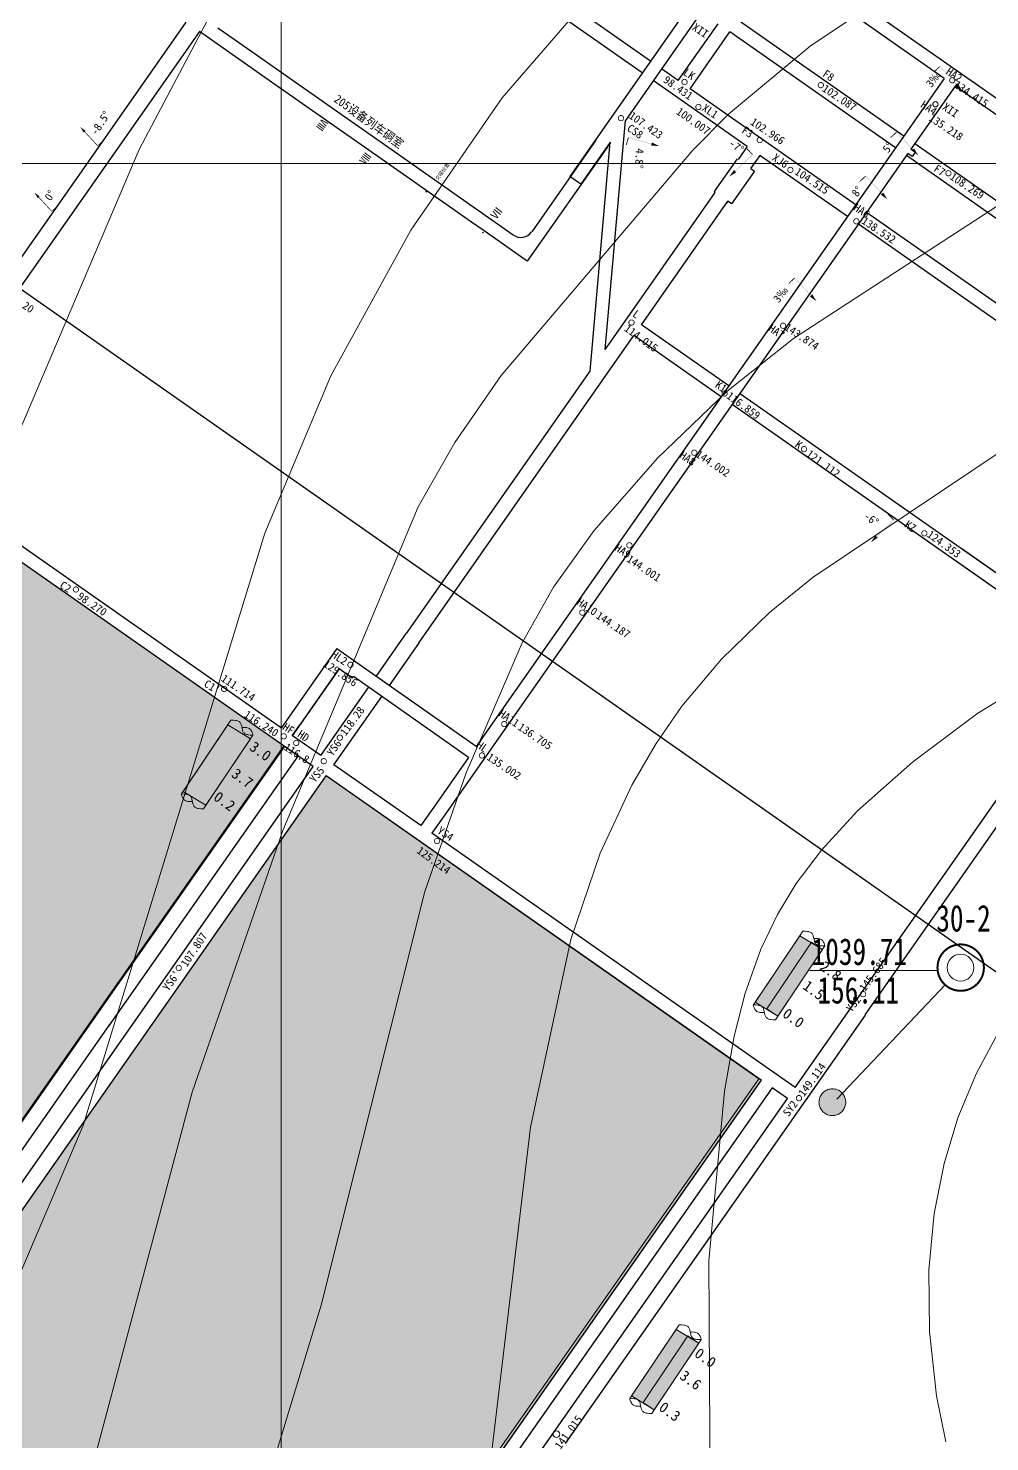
# Model space of a CAD drawing. Header units: inches. Extents: x 36473197 to 36486087, y 3899343 to 3911260.
# Drawn here: x 36481905 to 36482266, y 3904521 to 3905051 of the extents above; entities that cross this region are included whole.
import ezdxf

# ---------------------------------------------------------------- set-up
doc = ezdxf.new("R2010")
doc.units = ezdxf.units.IN
doc.header["$MEASUREMENT"] = 0
doc.layers.get('0').update_dxf_attribs({"lineweight": 0})
doc.layers.get('Defpoints').update_dxf_attribs({"lineweight": 0})
for name, color, linetype, lineweight in [('4煤底板等值线', 7, 'Continuous', 0), ('四盘区辅运巷', 7, 'Continuous', 0), ('导线点', 7, 'Continuous', 0), ('小柱状', 7, 'Continuous', 0), ('巷道掘进尺', 7, 'Continuous', 0), ('经纬网', 7, 'Continuous', 0), ('西区开拓设计', 7, 'Continuous', 0), ('采掘图', 7, 'Continuous', 0), ('采空区', 7, 'Continuous', 0), ('钻孔', 7, 'Continuous', 0), ('钻孔变量', 7, 'Continuous', 0)]:
    doc.layers.add(name, color=color, linetype=linetype, lineweight=lineweight)
for name, color, linetype, lineweight, true_color in [('保护煤柱', 7, 'Continuous', 0, 0xff0042), ('变坡点', 1, 'Continuous', 0, 0xff0000), ('巷道1', 7, 'Continuous', 0, 0x2d2d2d)]:
    doc.layers.add(name, color=color, linetype=linetype, lineweight=lineweight, true_color=true_color)
doc.styles.add('仿宋', font='simfang.ttf')
doc.styles.add('宋体', font='SIMSUN.TTC')
doc.styles.add('新宋体', font='SIMSUN.TTC')
doc.styles.add('黑体', font='simhei.ttf')
doc.linetypes.add('保护煤柱', pattern='A,0.0195,-0.001,[6,西北矿业高家堡煤矿2022年采掘接续图(2022.8.14).shx,S=1.01575e-06,R=0,X=0,Y=0],0.0195', length=0.04)
doc.dimstyles.get("Standard").update_dxf_attribs({"dimtxt": 30, "dimasz": 20, "dimexe": 0.18, "dimexo": 0.0625, "dimgap": 0.09, "dimtad": 1, "dimdec": 0, "dimzin": 0, "dimdsep": 46, "dimtxsty": '仿宋', "dimcen": 0.09, "dimclrd": 150, "dimclre": 150, "dimadec": 0, "dimazin": 0, "dimtfac": 1, "dimtdec": 0, "dimtofl": 0, "dimtmove": 0, "dimatfit": 3, "dimfxl": 1, "dimtolj": 1, "dimtzin": 0, "dimlwd": 0, "dimarcsym": 0})

# ---------------------------------------------------------------- blocks, each defined once
blk = doc.blocks.new('变坡点1')
at = {"true_color": 0xff0000}
for points in [[(-4.61, 8.53), (-7.29, 9.99), (-5.37, 7.61)], [(-5.37, 7.61), (-4.61, 8.53)], [(-5.09, 7.95), (1.83, 2.19), (2.02, 2.42), (-4.89, 8.18)], [(1.81, 2.4), (-0.12, 0.1), (0.12, -0.1), (2.04, 2.21)]]:
    blk.add_hatch(color=1, dxfattribs=at).paths.add_polyline_path(points, flags=17)
blk = doc.blocks.new('临时经纬仪导线点_1')
at = {"color": 7, "const_width": 0.3}
blk.add_lwpolyline([(1, 0), (0.97, 0.26), (0.87, 0.5), (0.71, 0.71), (0.5, 0.87), (0.26, 0.97), (0, 1), (-0.26, 0.97), (-0.5, 0.87), (-0.71, 0.71), (-0.87, 0.5), (-0.97, 0.26), (-1, 0), (-0.97, -0.26), (-0.87, -0.5), (-0.71, -0.71), (-0.5, -0.87), (-0.26, -0.97), (0, -1), (0.26, -0.97), (0.5, -0.87), (0.71, -0.71), (0.87, -0.5), (0.97, -0.26), (1, 0)], dxfattribs=at)
blk = doc.blocks.new('临时经纬仪导线点')
at = {"color": 0, "const_width": 0.3}
blk.add_lwpolyline([(1, 0), (0.97, 0.26), (0.87, 0.5), (0.71, 0.71), (0.5, 0.87), (0.26, 0.97), (0, 1), (-0.26, 0.97), (-0.5, 0.87), (-0.71, 0.71), (-0.87, 0.5), (-0.97, 0.26), (-1, 0), (-0.97, -0.26), (-0.87, -0.5), (-0.71, -0.71), (-0.5, -0.87), (-0.26, -0.97), (0, -1), (0.26, -0.97), (0.5, -0.87), (0.71, -0.71), (0.87, -0.5), (0.97, -0.26), (1, 0)], dxfattribs=at)
blk = doc.blocks.new('临时经纬仪导线点_1_1_1_1_1_1')
blk.add_hatch(color=7).paths.add_polyline_path([(0.85, -0.02), (0.82, 0.24), (0.83, 0.2), (0.73, 0.44), (0.75, 0.41), (0.59, 0.62), (0.62, 0.59), (0.41, 0.75), (0.44, 0.73), (0.2, 0.83), (0.24, 0.82), (-0.02, 0.85), (0.02, 0.85), (-0.24, 0.82), (-0.2, 0.83), (-0.44, 0.73), (-0.41, 0.75), (-0.62, 0.59), (-0.59, 0.62), (-0.75, 0.41), (-0.73, 0.44), (-0.83, 0.2), (-0.82, 0.24), (-0.85, -0.02), (-0.85, 0.02), (-0.82, -0.24), (-0.83, -0.2), (-0.73, -0.44), (-0.75, -0.41), (-0.59, -0.62), (-0.62, -0.59), (-0.41, -0.75), (-0.44, -0.73), (-0.2, -0.83), (-0.24, -0.82), (0.02, -0.85), (-0.02, -0.85), (0.24, -0.82), (0.2, -0.83), (0.44, -0.73), (0.41, -0.75), (0.62, -0.59), (0.59, -0.62), (0.75, -0.41), (0.73, -0.44), (0.83, -0.2), (0.82, -0.24), (0.85, 0.02), (1.15, -0.02), (1.11, -0.28), (1.1, -0.32), (1, -0.56), (0.99, -0.59), (0.83, -0.8), (0.8, -0.83), (0.59, -0.99), (0.56, -1), (0.32, -1.1), (0.28, -1.11), (0.02, -1.15), (-0.02, -1.15), (-0.28, -1.11), (-0.32, -1.1), (-0.56, -1), (-0.59, -0.99), (-0.8, -0.83), (-0.83, -0.8), (-0.99, -0.59), (-1, -0.56), (-1.1, -0.32), (-1.11, -0.28), (-1.15, -0.02), (-1.15, 0.02), (-1.11, 0.28), (-1.1, 0.32), (-1, 0.56), (-0.99, 0.59), (-0.83, 0.8), (-0.8, 0.83), (-0.59, 0.99), (-0.56, 1), (-0.32, 1.1), (-0.28, 1.11), (-0.02, 1.15), (0.02, 1.15), (0.28, 1.11), (0.32, 1.1), (0.56, 1), (0.59, 0.99), (0.8, 0.83), (0.83, 0.8), (0.99, 0.59), (1, 0.56), (1.1, 0.32), (1.11, 0.28), (1.15, 0.02)], flags=17)
blk = doc.blocks.new('*D204')
at = {"layer": 'Defpoints', "color": 0, "transparency": 16777216}
for p in [(36476925.52, 3911082.36), (36486060.15, 3904950.04), (36485936.09, 3904772.87)]:
    blk.add_point(p, dxfattribs=at)
at = {"layer": '四盘区辅运巷', "color": 150, "lineweight": -2, "transparency": 16777216}
for p, q in [((36476925.55, 3911082.41), (36477049.68, 3911259.68)), ((36485936.12, 3904772.92), (36486060.25, 3904950.19))]:
    blk.add_line(p, q, dxfattribs=at)
at = {"layer": '四盘区辅运巷', "color": 150, "lineweight": 0, "transparency": 16777216}
blk.add_line((36477065.96, 3911248.06), (36486043.76, 3904961.51), dxfattribs=at)
at = {"layer": '四盘区辅运巷', "color": 150, "transparency": 16777216}
for points in [[(36477067.87, 3911250.79), (36477064.05, 3911245.33), (36477049.58, 3911259.53)], [(36486045.68, 3904964.24), (36486041.85, 3904958.78), (36486060.15, 3904950.04)]]:
    blk.add_solid(points, dxfattribs=at)
at = {"layer": '四盘区辅运巷', "color": 0, "transparency": 16777216, "insert": (36481563.62, 3908117.29), "char_height": 30, "attachment_point": 5, "rotation": 324.9991, "style": '仿宋'}
blk.add_mtext('\\A1;1100', dxfattribs=at)
blk = doc.blocks.new('*D205')
at = {"layer": 'Defpoints', "color": 0, "transparency": 16777216}
for p in [(36485936.09, 3904772.87), (36482207.75, 3899448.44), (36482358.83, 3899342.66)]:
    blk.add_point(p, dxfattribs=at)
at = {"layer": '四盘区辅运巷', "color": 150, "lineweight": -2, "transparency": 16777216}
for p, q in [((36485936.14, 3904772.84), (36486087.31, 3904666.98)), ((36482207.81, 3899448.41), (36482358.98, 3899342.55))]:
    blk.add_line(p, q, dxfattribs=at)
at = {"layer": '四盘区辅运巷', "color": 150, "lineweight": 0, "transparency": 16777216}
blk.add_line((36486075.69, 3904650.7), (36482370.3, 3899359.04), dxfattribs=at)
at = {"layer": '四盘区辅运巷', "color": 150, "transparency": 16777216}
for points in [[(36486072.96, 3904652.61), (36486078.42, 3904648.79), (36486087.16, 3904667.08)], [(36482367.57, 3899360.95), (36482373.03, 3899357.13), (36482358.83, 3899342.66)]]:
    blk.add_solid(points, dxfattribs=at)
at = {"layer": '四盘区辅运巷', "color": 0, "transparency": 16777216, "insert": (36484210.49, 3902013.62), "char_height": 30, "attachment_point": 5, "rotation": 54.9991, "style": '仿宋'}
blk.add_mtext('\\A1;650', dxfattribs=at)

msp = doc.modelspace()

# ---------------------------------------------------------------- hatches: boundary and pattern name
at = {"layer": '小柱状'}
for points in [[(36481963.27, 3904764.63), (36481971.81, 3904759.45), (36481988.5, 3904784.37), (36481979.97, 3904789.55)], [(36482177.64, 3904685.54), (36482186.17, 3904680.36), (36482202.87, 3904705.29), (36482194.33, 3904710.47)], [(36482131.31, 3904537.98), (36482139.84, 3904532.8), (36482156.54, 3904557.72), (36482148, 3904562.9)]]:
    msp.add_hatch(color=256, dxfattribs=at).paths.add_polyline_path(points, flags=17)
at = {"layer": '采空区'}
h = msp.add_hatch(dxfattribs=at)
h.set_pattern_fill('GRAVEL', color=160, scale=105.790118, angle=-45, style=0)
h.set_pattern_definition([(148.011827392, (68595548.02, -13821831.6654), (-1084.5972532358, 668.1492536708), [14.23257937, -1409.02790148]), (104.968780616, (68595535.9485, -13821824.126), (324.60542222537, -1231.83032385526), [24.42355305, -2417.93098663]), (52.509486966, (68595529.64, -13821800.531), (-962.3304480337, -1243.8860362498), [17.2213618, -1704.91699648]), (187.272728894, (68595496.4305, -13821764.4917), (2102.03324767324, 263.1870727482), [22.2411029, -2201.86876955]), (212.832694066, (68595474.3684, -13821767.307), (1158.3562619836, 741.3383686664), [21.80916186, -2159.1099997]), (277.272728894, (68595456.043, -13821779.132), (-263.1870727482, 2102.03324767324), [22.2411029, -2201.86876955]), (317.693280355, (68595458.8586, -13821801.194), (-1280.6230671857, 1170.6969212542), [29.41272083, -2911.85698693]), (352.254368263, (68595480.611, -13821820.9917), (2420.61081370132, -325.1753159775), [27.7686366, -2749.09602793]), (41.428605503, (68595508.126, -13821824.7343), (1207.43395219005, 1072.25659396515), [22.31642548, -2209.32856695]), (95.235398197, (68595524.859, -13821809.968), (97.870433537, -1164.3841181808), [25.4776458, -1248.40407042]), (142.396477686, (68595522.5338, -13821784.5964), (-1366.43778832802, 1048.145169176), [32.9481208, -3261.86639243]), (58.813114722, (68595513.574, -13821867.817), (496.519811386, 839.4937490794), [11.24559538, -1113.31878876]), (91.468274278, (68595519.397, -13821858.1963), (30.4242278625, -1391.1191068693), [21.39467617, -2118.07806326]), (144.99903989, (68595518.85, -13821836.81), (-104.18323661, -18.36851547), [14.96094433, -134.64887587]), (123.197630402, (68595530.065, -13821827.312), (300.20905056, -484.1791521155), [8.05676384, -797.61677474]), (211.800449374, (68595525.654, -13821820.57), (294.181194363, 159.288783014), [11.39391312, -558.30330943]), (310.96279642, (68595515.97, -13821826.574), (263.472019624, -275.812678895), [18.50575962, -598.35133172]), (81.56409107, (68595528.102, -13821840.548), (-67.446205674, -226.734988688), [13.38149787, -321.15623022]), (296.388580222, (68595515, -13821760.1435), (496.2348645101, -986.7268196989), [18.74600898, -1855.85966514]), (350.34521583, (68595523.332, -13821776.936), (-1219.489664585, 214.679276294), [15.7268648, -1556.95630813]), (213.197630402, (68595548.938, -13821836.875), (484.1791521155, 300.20905056), [16.11342188, -789.5601167]), (263.609499554, (68595535.455, -13821845.697), (128.86455515155, 1096.9379125064), [18.74600898, -1855.85966514]), (259.44299467, (68595450.406, -13821771.532), (116.523895881, 557.653213987), [18.07741543, -885.7937524]), (214.774180457, (68595447.094, -13821789.3034), (1054.1730253733, 722.9698531985), [15.14681757, -1499.53716794]), (346.800449375, (68595444.939, -13821856.285), (557.653213987, -116.523895881), [16.11342188, -789.5601167]), (297.353064525, (68595460.6266, -13821859.9643), (-655.5236475241, 1280.9080140618), [17.73370334, -1755.63182905]), (349.44299467, (68595435.938, -13821805.235), (-557.653213987, 116.523895881), [9.03870772, -894.8324601]), (21.30897236, (68595443.837, -13821850.034), (398.364430973, 177.657298482), [5.39423814, -534.03163993]), (85.96279642, (68595448.862, -13821848.074), (-49.077690206, -330.918225299), [21.80916186, -414.37467045]), (106.008045845, (68595450.3977, -13821826.3186), (287.8683912895, -1023.4638506347), [20.21120212, -2000.90617204]), (223.68910741, (68595506.594, -13821828.227), (189.997957753, 140.920267546), [15.25726246, -366.17443387]), (273.156266475, (68595495.561, -13821838.766), (103.8982897342, -1807.85205331037), [26.63731707, -2637.08980142]), (340.94443579, (68595497.028, -13821865.363), (-802.7567181436, 288.1533381656), [10.89172743, -1078.2842042]), (9.9990399, (68595507.32, -13821868.92), (85.81472114, 122.55175208), [6.3474071, -99.4427113]), (40.255477052, (68595453.156, -13821823.684), (-655.8085944002, -545.3125547165), [14.6967864, -1454.9865081]), (328.011827393, (68595464.372, -13821814.187), (1084.5972532358, -668.1492536708), [28.46515874, -1394.7953221]), (279.9990399, (68595488.51, -13821829.27), (122.55175208, -85.81472114), [27.50543078, -78.28468762]), (245.303886357, (68595493.291, -13821856.354), (-545.5975015926, -1170.4119743781), [16.72689878, -1655.96174163]), (174.053643987, (68595486.302, -13821871.551), (-435.101461909, 30.7091747386), [15.40325282, -754.76043433]), (127.645015252, (68595470.982, -13821869.955), (-1390.83415999324, 1795.7963409158), [25.07913442, -2482.83845253]), (95.425118628, (68595455.6643, -13821850.097), (-134.60746447276, 1372.75059140138), [26.5320559, -2626.6706156])])
h.paths.add_polyline_path([(36481854.06, 3904884.5), (36481025.54, 3903701.28), (36481172.41, 3903598.44), (36482000.94, 3904781.65)], flags=17)
h = msp.add_hatch(dxfattribs=at)
h.set_pattern_fill('GRAVEL', color=160, scale=105.790118, angle=-45, style=0)
h.set_pattern_definition([(148.011827392, (68595599.91, -13822031.208), (-1084.5972532358, 668.1492536708), [14.23257937, -1409.02790148]), (104.968780616, (68595587.8385, -13822023.6686), (324.60542222537, -1231.83032385526), [24.42355305, -2417.93098663]), (52.509486966, (68595581.53, -13822000.074), (-962.3304480337, -1243.8860362498), [17.2213618, -1704.91699648]), (187.272728894, (68595548.3206, -13821964.0344), (2102.03324767324, 263.1870727482), [22.2411029, -2201.86876955]), (212.832694066, (68595526.2584, -13821966.85), (1158.3562619836, 741.3383686664), [21.80916186, -2159.1099997]), (277.272728894, (68595507.933, -13821978.6747), (-263.1870727482, 2102.03324767324), [22.2411029, -2201.86876955]), (317.693280355, (68595510.7486, -13822000.737), (-1280.6230671857, 1170.6969212542), [29.41272083, -2911.85698693]), (352.254368263, (68595532.501, -13822020.5345), (2420.61081370132, -325.1753159775), [27.7686366, -2749.09602793]), (41.428605503, (68595560.016, -13822024.277), (1207.43395219005, 1072.25659396515), [22.31642548, -2209.32856695]), (95.235398197, (68595576.749, -13822009.5106), (97.870433537, -1164.3841181808), [25.4776458, -1248.40407042]), (142.396477686, (68595574.4238, -13821984.1392), (-1366.43778832802, 1048.145169176), [32.9481208, -3261.86639243]), (58.813114722, (68595565.464, -13822067.36), (496.519811386, 839.4937490794), [11.24559538, -1113.31878876]), (91.468274278, (68595571.287, -13822057.739), (30.4242278625, -1391.1191068693), [21.39467617, -2118.07806326]), (144.99903989, (68595570.74, -13822036.35), (-104.18323661, -18.36851547), [14.96094433, -134.64887587]), (123.197630402, (68595581.955, -13822026.854), (300.20905056, -484.1791521155), [8.05676384, -797.61677474]), (211.800449374, (68595577.544, -13822020.113), (294.181194363, 159.288783014), [11.39391312, -558.30330943]), (310.96279642, (68595567.86, -13822026.117), (263.472019624, -275.812678895), [18.50575962, -598.35133172]), (81.56409107, (68595579.992, -13822040.09), (-67.446205674, -226.734988688), [13.38149787, -321.15623022]), (296.388580222, (68595566.89, -13821959.686), (496.2348645101, -986.7268196989), [18.74600898, -1855.85966514]), (350.34521583, (68595575.222, -13821976.479), (-1219.489664585, 214.679276294), [15.7268648, -1556.95630813]), (213.197630402, (68595600.828, -13822036.417), (484.1791521155, 300.20905056), [16.11342188, -789.5601167]), (263.609499554, (68595587.345, -13822045.24), (128.86455515155, 1096.9379125064), [18.74600898, -1855.85966514]), (259.44299467, (68595502.296, -13821971.075), (116.523895881, 557.653213987), [18.07741543, -885.7937524]), (214.774180457, (68595498.984, -13821988.846), (1054.1730253733, 722.9698531985), [15.14681757, -1499.53716794]), (346.800449375, (68595496.829, -13822055.828), (557.653213987, -116.523895881), [16.11342188, -789.5601167]), (297.353064525, (68595512.5166, -13822059.507), (-655.5236475241, 1280.9080140618), [17.73370334, -1755.63182905]), (349.44299467, (68595487.828, -13822004.778), (-557.653213987, 116.523895881), [9.03870772, -894.8324601]), (21.30897236, (68595495.727, -13822049.577), (398.364430973, 177.657298482), [5.39423814, -534.03163993]), (85.96279642, (68595500.752, -13822047.616), (-49.077690206, -330.918225299), [21.80916186, -414.37467045]), (106.008045845, (68595502.2877, -13822025.8614), (287.8683912895, -1023.4638506347), [20.21120212, -2000.90617204]), (223.68910741, (68595558.484, -13822027.77), (189.997957753, 140.920267546), [15.25726246, -366.17443387]), (273.156266475, (68595547.451, -13822038.3088), (103.8982897342, -1807.85205331037), [26.63731707, -2637.08980142]), (340.94443579, (68595548.918, -13822064.906), (-802.7567181436, 288.1533381656), [10.89172743, -1078.2842042]), (9.9990399, (68595559.21, -13822068.46), (85.81472114, 122.55175208), [6.3474071, -99.4427113]), (40.255477052, (68595505.046, -13822023.227), (-655.8085944002, -545.3125547165), [14.6967864, -1454.9865081]), (328.011827393, (68595516.262, -13822013.73), (1084.5972532358, -668.1492536708), [28.46515874, -1394.7953221]), (279.9990399, (68595540.4, -13822028.81), (122.55175208, -85.81472114), [27.50543078, -78.28468762]), (245.303886357, (68595545.181, -13822055.8965), (-545.5975015926, -1170.4119743781), [16.72689878, -1655.96174163]), (174.053643987, (68595538.192, -13822071.094), (-435.101461909, 30.7091747386), [15.40325282, -754.76043433]), (127.645015252, (68595522.872, -13822069.498), (-1390.83415999324, 1795.7963409158), [25.07913442, -2482.83845253]), (95.425118628, (68595507.5543, -13822049.64), (-134.60746447276, 1372.75059140138), [26.5320559, -2626.6706156])])
h.paths.add_polyline_path([(36481182.5, 3903578.88), (36481345.49, 3903464.75), (36482179.89, 3904656.35), (36482016.9, 3904770.48)], flags=17)
at = {"layer": '钻孔变量'}
msp.add_hatch(color=7, dxfattribs=at).paths.add_polyline_path([(36482201.56, 3904648.1), (36482201.58, 3904647.66), (36482201.64, 3904647.23), (36482201.73, 3904646.8), (36482201.87, 3904646.38), (36482202.03, 3904645.98), (36482202.24, 3904645.59), (36482202.47, 3904645.22), (36482202.74, 3904644.87), (36482203.03, 3904644.55), (36482203.36, 3904644.26), (36482203.7, 3904643.99), (36482204.07, 3904643.75), (36482204.46, 3904643.55), (36482204.87, 3904643.38), (36482205.28, 3904643.25), (36482205.71, 3904643.16), (36482206.14, 3904643.1), (36482206.58, 3904643.08), (36482207.02, 3904643.1), (36482207.45, 3904643.16), (36482207.88, 3904643.25), (36482208.3, 3904643.38), (36482208.7, 3904643.55), (36482209.09, 3904643.75), (36482209.46, 3904643.99), (36482209.81, 3904644.26), (36482210.13, 3904644.55), (36482210.43, 3904644.87), (36482210.69, 3904645.22), (36482210.93, 3904645.59), (36482211.13, 3904645.98), (36482211.3, 3904646.38), (36482211.43, 3904646.8), (36482211.52, 3904647.23), (36482211.58, 3904647.66), (36482211.6, 3904648.1), (36482211.58, 3904648.54), (36482211.52, 3904648.97), (36482211.43, 3904649.4), (36482211.3, 3904649.82), (36482211.13, 3904650.22), (36482210.93, 3904650.61), (36482210.69, 3904650.98), (36482210.43, 3904651.32), (36482210.13, 3904651.65), (36482209.81, 3904651.94), (36482209.46, 3904652.21), (36482209.09, 3904652.44), (36482208.7, 3904652.65), (36482208.3, 3904652.81), (36482207.88, 3904652.95), (36482207.45, 3904653.04), (36482207.02, 3904653.1), (36482206.58, 3904653.12), (36482206.14, 3904653.1), (36482205.71, 3904653.04), (36482205.28, 3904652.95), (36482204.87, 3904652.81), (36482204.46, 3904652.65), (36482204.07, 3904652.44), (36482203.7, 3904652.21), (36482203.36, 3904651.94), (36482203.03, 3904651.65), (36482202.74, 3904651.32), (36482202.47, 3904650.98), (36482202.24, 3904650.61), (36482202.03, 3904650.22), (36482201.87, 3904649.82), (36482201.73, 3904649.4), (36482201.64, 3904648.97), (36482201.58, 3904648.54)], flags=17)

# ---------------------------------------------------------------- linework, layer by layer
at = {"layer": '4煤底板等值线', "color": 7, "linetype": 'Continuous', "lineweight": 0, "flags": 128}
for points in [[(36482006.59, 3904031.81), (36481926.42, 3904084.31), (36481847.95, 3904149.02), (36481795.51, 3904199.75), (36481761.34, 3904238.41), (36481745.44, 3904260.35), (36481734.91, 3904278.4), (36481727.27, 3904295.12), (36481721.5, 3904312.14), (36481717.1, 3904331.26), (36481714.39, 3904352.83), (36481713.86, 3904375.1), (36481715.71, 3904398.73), (36481720.61, 3904425.39), (36481729.83, 3904456.66), (36481741.36, 3904485.62), (36481812.86, 3904628.02), (36481851.38, 3904724.15), (36481899.44, 3904893.95), (36481946.77, 3905005.28), (36482001.46, 3905108.94), (36482163.56, 3905338.58)], [(36482306.49, 3905248.26), (36482127.26, 3905076.1), (36482082.8, 3905024.63), (36482048.59, 3904975.04), (36482018.65, 3904920.44), (36481993.84, 3904861.43), (36481925.8, 3904639.35), (36481870.31, 3904509.46)], [(36481906.57, 3904426.13), (36481966.61, 3904651.88), (36482000.67, 3904749.99), (36482051.28, 3904871.24), (36482065.05, 3904895.41), (36482082.46, 3904920.57), (36482154.3, 3905005.05), (36482167.65, 3905018.46), (36482198.23, 3905043.92), (36482407.93, 3905184.16)], [(36482493.14, 3905130.31), (36482192.02, 3904934.38), (36482166.99, 3904914.54), (36482141.03, 3904889.49), (36482117.22, 3904862.29), (36482102.01, 3904841.18), (36482090.3, 3904820.32), (36482069.29, 3904771.62), (36482053.89, 3904727.1), (36482014.98, 3904571.97), (36481995.75, 3904508.82)], [(36482584.29, 3905072.71), (36482306.56, 3904916.82), (36482199.34, 3904844.88), (36482182.97, 3904831.67), (36482165.02, 3904814.17), (36482150.2, 3904796.51), (36482140.49, 3904782.52), (36482131.4, 3904766.94), (36482119.59, 3904741.43), (36482108.6, 3904709.11), (36482093.42, 3904638.78), (36482077.94, 3904509.09)], [(36482671.7, 3905017.47), (36482387.98, 3904871.06), (36482261.14, 3904793.89), (36482236.56, 3904775.57), (36482216.01, 3904757.29), (36482202.47, 3904742.58), (36482193.03, 3904730.03), (36482185.98, 3904718.45), (36482179.75, 3904705.41), (36482173.88, 3904689), (36482169.74, 3904672.81), (36482166.12, 3904652.19), (36482160.3, 3904588.63), (36482160.74, 3904501.81)], [(36482753.57, 3904965.73), (36482486.93, 3904838.97), (36482368.7, 3904772.83), (36482343.56, 3904755.42), (36482317.99, 3904734.15), (36482297.98, 3904713.96), (36482281.93, 3904694.28), (36482269.6, 3904675.77), (36482260.59, 3904658.93), (36482253.66, 3904642.3), (36482248.43, 3904625.07), (36482244.75, 3904606.37), (36482242.79, 3904585.32), (36482242.98, 3904562.1), (36482245.62, 3904538.03), (36482249.11, 3904520.76)]]:
    msp.add_lwpolyline(points, dxfattribs=at)
at = {"layer": '保护煤柱', "color": 1, "linetype": '保护煤柱', "lineweight": 30, "ltscale": 3750, "true_color": 0xff0000, "flags": 128}
msp.add_lwpolyline([(36482519.48, 3904520.82), (36480126.41, 3906196.46)], dxfattribs=at)
at = {"layer": '导线点', "color": 7}
for centre, radius in [((36482245.22, 3905022.2), 0.983), ((36482103.14, 3904523.64), 1.25)]:
    msp.add_circle(centre, radius, dxfattribs=at)
at = {"layer": '小柱状', "linetype": 'Continuous', "lineweight": 0}
for p, q in [((36481962.62, 3904763.66, -0.2), (36481981.16, 3904791.33, -0.2)), ((36481970.89, 3904758.08, -0.2), (36481989.42, 3904785.74, -0.2)), ((36482176.99, 3904684.57, -0.2), (36482195.52, 3904712.24, -0.2)), ((36482185.25, 3904678.99, -0.2), (36482203.79, 3904706.66, -0.2)), ((36482130.66, 3904537.01, -0.2), (36482149.19, 3904564.68, -0.2)), ((36482138.93, 3904531.43, -0.2), (36482157.46, 3904559.09, -0.2))]:
    msp.add_line(p, q, dxfattribs=at)
at = {"layer": '小柱状'}
for points in [[(36481963.27, 3904764.63), (36481971.81, 3904759.45), (36481988.5, 3904784.37), (36481979.97, 3904789.55), (36481963.27, 3904764.63)], [(36482177.64, 3904685.54), (36482186.17, 3904680.36), (36482202.87, 3904705.29), (36482194.33, 3904710.47), (36482177.64, 3904685.54)], [(36482131.31, 3904537.98), (36482139.84, 3904532.8), (36482156.54, 3904557.72), (36482148, 3904562.9), (36482131.31, 3904537.98)]]:
    msp.add_lwpolyline(points, dxfattribs=at)
at = {"layer": '小柱状', "linetype": 'Continuous', "lineweight": 0, "flags": 128}
for points in [[(36481981.11, 3904791.31), (36481982.13, 3904791.3), (36481982.85, 3904791.23), (36481983.22, 3904791.16), (36481983.57, 3904791.07), (36481983.89, 3904790.96), (36481984.16, 3904790.81), (36481984.39, 3904790.63), (36481984.58, 3904790.42), (36481984.74, 3904790.19), (36481984.87, 3904789.94), (36481984.98, 3904789.68), (36481985.07, 3904789.4), (36481985.46, 3904787.65), (36481985.55, 3904787.37), (36481985.66, 3904787.11), (36481985.79, 3904786.86), (36481985.95, 3904786.63), (36481986.14, 3904786.43), (36481986.37, 3904786.25), (36481986.65, 3904786.1), (36481986.97, 3904785.98), (36481987.32, 3904785.89), (36481987.68, 3904785.82), (36481988.41, 3904785.75), (36481989.37, 3904785.74), (36481989.42, 3904785.74)], [(36481985.27, 3904788.53), (36481985.67, 3904788.58), (36481986.26, 3904788.61), (36481986.61, 3904788.6), (36481986.98, 3904788.56), (36481987.35, 3904788.48), (36481987.71, 3904788.35), (36481988.04, 3904788.17), (36481988.33, 3904787.94), (36481988.58, 3904787.65), (36481988.8, 3904787.34), (36481988.97, 3904787.02), (36481989.12, 3904786.7), (36481989.32, 3904786.14), (36481989.42, 3904785.74)], [(36481962.58, 3904763.64), (36481963.6, 3904763.63), (36481964.32, 3904763.56), (36481964.68, 3904763.5), (36481965.03, 3904763.41), (36481965.35, 3904763.29), (36481965.63, 3904763.14), (36481965.86, 3904762.96), (36481966.05, 3904762.75), (36481966.21, 3904762.52), (36481966.34, 3904762.28), (36481966.45, 3904762.01), (36481966.54, 3904761.74), (36481966.93, 3904759.98), (36481967.02, 3904759.7), (36481967.13, 3904759.44), (36481967.26, 3904759.19), (36481967.42, 3904758.96), (36481967.61, 3904758.76), (36481967.84, 3904758.58), (36481968.12, 3904758.43), (36481968.43, 3904758.31), (36481968.78, 3904758.22), (36481969.15, 3904758.15), (36481969.87, 3904758.08), (36481970.84, 3904758.07), (36481970.89, 3904758.08)], [(36481962.58, 3904763.64), (36481962.68, 3904763.25), (36481962.88, 3904762.69), (36481963.03, 3904762.37), (36481963.21, 3904762.04), (36481963.42, 3904761.73), (36481963.67, 3904761.45), (36481963.96, 3904761.21), (36481964.29, 3904761.03), (36481964.65, 3904760.91), (36481965.02, 3904760.83), (36481965.39, 3904760.79), (36481965.74, 3904760.77), (36481966.33, 3904760.8), (36481966.73, 3904760.86)], [(36482195.48, 3904712.22), (36482196.49, 3904712.22), (36482197.22, 3904712.15), (36482197.58, 3904712.08), (36482197.93, 3904711.99), (36482198.25, 3904711.87), (36482198.52, 3904711.72), (36482198.76, 3904711.54), (36482198.95, 3904711.34), (36482199.11, 3904711.11), (36482199.24, 3904710.86), (36482199.35, 3904710.6), (36482199.43, 3904710.32), (36482199.83, 3904708.56), (36482199.92, 3904708.29), (36482200.03, 3904708.02), (36482200.16, 3904707.78), (36482200.32, 3904707.55), (36482200.51, 3904707.34), (36482200.74, 3904707.16), (36482201.01, 3904707.01), (36482201.33, 3904706.89), (36482201.68, 3904706.8), (36482202.05, 3904706.74), (36482202.77, 3904706.67), (36482203.74, 3904706.66), (36482203.79, 3904706.66)], [(36482199.63, 3904709.44), (36482200.03, 3904709.5), (36482200.63, 3904709.53), (36482200.98, 3904709.51), (36482201.35, 3904709.47), (36482201.72, 3904709.39), (36482202.07, 3904709.27), (36482202.4, 3904709.09), (36482202.7, 3904708.85), (36482202.95, 3904708.57), (36482203.16, 3904708.26), (36482203.34, 3904707.93), (36482203.49, 3904707.61), (36482203.68, 3904707.05), (36482203.79, 3904706.66)], [(36482176.95, 3904684.56), (36482177.96, 3904684.55), (36482178.68, 3904684.48), (36482179.05, 3904684.41), (36482179.4, 3904684.32), (36482179.72, 3904684.2), (36482179.99, 3904684.05), (36482180.22, 3904683.87), (36482180.42, 3904683.67), (36482180.58, 3904683.44), (36482180.71, 3904683.19), (36482180.81, 3904682.93), (36482180.9, 3904682.65), (36482181.3, 3904680.9), (36482181.39, 3904680.62), (36482181.49, 3904680.36), (36482181.62, 3904680.11), (36482181.78, 3904679.88), (36482181.98, 3904679.67), (36482182.21, 3904679.49), (36482182.48, 3904679.34), (36482182.8, 3904679.23), (36482183.15, 3904679.14), (36482183.52, 3904679.07), (36482184.24, 3904679), (36482185.2, 3904678.99), (36482185.25, 3904678.99)], [(36482176.95, 3904684.56), (36482177.05, 3904684.16), (36482177.25, 3904683.6), (36482177.39, 3904683.28), (36482177.57, 3904682.96), (36482177.78, 3904682.65), (36482178.04, 3904682.36), (36482178.33, 3904682.13), (36482178.66, 3904681.95), (36482179.01, 3904681.82), (36482179.38, 3904681.74), (36482179.75, 3904681.7), (36482180.1, 3904681.69), (36482180.7, 3904681.72), (36482181.1, 3904681.77)], [(36482149.15, 3904564.66), (36482150.16, 3904564.65), (36482150.89, 3904564.58), (36482151.25, 3904564.52), (36482151.6, 3904564.43), (36482151.92, 3904564.31), (36482152.2, 3904564.16), (36482152.43, 3904563.98), (36482152.62, 3904563.77), (36482152.78, 3904563.54), (36482152.91, 3904563.3), (36482153.02, 3904563.03), (36482153.11, 3904562.75), (36482153.5, 3904561), (36482153.59, 3904560.72), (36482153.7, 3904560.46), (36482153.83, 3904560.21), (36482153.99, 3904559.98), (36482154.18, 3904559.78), (36482154.41, 3904559.6), (36482154.69, 3904559.45), (36482155, 3904559.33), (36482155.35, 3904559.24), (36482155.72, 3904559.17), (36482156.44, 3904559.1), (36482157.41, 3904559.09), (36482157.46, 3904559.09)], [(36482153.3, 3904561.88), (36482153.71, 3904561.93), (36482154.3, 3904561.96), (36482154.65, 3904561.95), (36482155.02, 3904561.91), (36482155.39, 3904561.83), (36482155.75, 3904561.7), (36482156.08, 3904561.52), (36482156.37, 3904561.29), (36482156.62, 3904561), (36482156.83, 3904560.69), (36482157.01, 3904560.37), (36482157.16, 3904560.05), (36482157.36, 3904559.49), (36482157.46, 3904559.09)], [(36482130.62, 3904536.99), (36482130.72, 3904536.6), (36482130.92, 3904536.04), (36482131.06, 3904535.72), (36482131.24, 3904535.39), (36482131.46, 3904535.08), (36482131.71, 3904534.8), (36482132, 3904534.56), (36482132.33, 3904534.38), (36482132.69, 3904534.26), (36482133.06, 3904534.18), (36482133.42, 3904534.14), (36482133.77, 3904534.12), (36482134.37, 3904534.15), (36482134.77, 3904534.21)], [(36482130.62, 3904536.99), (36482131.63, 3904536.98), (36482132.35, 3904536.91), (36482132.72, 3904536.85), (36482133.07, 3904536.76), (36482133.39, 3904536.64), (36482133.66, 3904536.49), (36482133.89, 3904536.31), (36482134.09, 3904536.1), (36482134.25, 3904535.88), (36482134.38, 3904535.63), (36482134.49, 3904535.36), (36482134.57, 3904535.09), (36482134.97, 3904533.33), (36482135.06, 3904533.05), (36482135.16, 3904532.79), (36482135.3, 3904532.54), (36482135.46, 3904532.31), (36482135.65, 3904532.11), (36482135.88, 3904531.93), (36482136.15, 3904531.78), (36482136.47, 3904531.66), (36482136.82, 3904531.57), (36482137.19, 3904531.51), (36482137.91, 3904531.44), (36482138.87, 3904531.42), (36482138.93, 3904531.43)]]:
    msp.add_lwpolyline(points, dxfattribs=at)
at = {"layer": '小柱状', "linetype": 'Continuous', "flags": 128}
for points in [[(36482182.02, 3904683.14), (36482186.17, 3904680.36), (36482202.87, 3904705.29), (36482198.71, 3904708.07), (36482182.02, 3904683.14)], [(36482135.69, 3904535.58), (36482139.84, 3904532.8), (36482156.54, 3904557.72), (36482152.39, 3904560.51), (36482135.69, 3904535.58)]]:
    msp.add_lwpolyline(points, dxfattribs=at)
at = {"layer": '巷道1', "color": 30, "linetype": 'Continuous', "lineweight": 30, "true_color": 0xff8000}
for p, q in [((36482248.49, 3905031.9, -0.2), (36482186.43, 3905075.36, -0.2)), ((36482290.3, 3905008.73, -0.2), (36482199.02, 3905072.65, -0.2)), ((36482248.49, 3905031.9, -0.18), (36482073.13, 3904781.47, -0.18)), ((36482252.59, 3905029.04, -0.18), (36482236.01, 3905005.36, -0.18)), ((36482287.44, 3905004.63, -0.2), (36482252.59, 3905029.04, -0.2)), ((36482174.7, 3905006.37, -0.2), (36482171.26, 3905001.46, -0.2)), ((36482234.86, 3905003.72, -0.18), (36482062.17, 3904757.09, -0.18)), ((36482176.04, 3904998.11), (36482179.48, 3905003.03)), ((36482123.63, 3904933.38), (36482162.69, 3904989.15)), ((36482135.03, 3904939.55), (36482167.44, 3904985.83)), ((36482167.41, 3904985.85, -0.2), (36482166.82, 3904985, -0.2)), ((36482051.66, 3904820.49), (36482132.17, 3904935.46)), ((36482121.48, 3904930.3), (36482123.63, 3904933.38)), ((36482046.91, 3904823.81), (36482115.74, 3904922.11)), ((36482004.12, 3904794.08), (36482020.99, 3904818.17)), ((36482073.13, 3904781.47), (36482020.9, 3904818.04)), ((36482021.73, 3904810.51, 0), (36482004.13, 3904785.49, 0)), ((36482008.21, 3904791.21), (36482021.73, 3904810.51)), ((36482026.65, 3904807.07), (36482027.04, 3904807.64)), ((36482070.26, 3904777.37), (36482027.04, 3904807.64)), ((36482000.1, 3904788.34), (36482004.12, 3904794.08)), ((36482070.26, 3904777.37, -0.18), (36482058.07, 3904759.96, -0.18))]:
    msp.add_line(p, q, dxfattribs=at)
at = {"layer": '巷道1', "color": 30, "lineweight": 30, "true_color": 0xff8000}
for p, q in [((36482148.84, 3905031.08), (36482163.77, 3905052.41)), ((36482153.26, 3905027.98), (36482168.19, 3905049.31)), ((36482230.23, 3905005.82), (36482168.19, 3905049.31)), ((36482121.48, 3904930.3), (36482128.99, 3905016.14)), ((36482115.74, 3904922.11), (36482123.25, 3905007.95)), ((36482278.36, 3904972.08), (36482234.32, 3905002.95)), ((36482218.83, 3904680.89), (36482357.24, 3904878.56)), ((36482214.04, 3904684.16), (36482305.17, 3904814.31))]:
    msp.add_line(p, q, dxfattribs=at)
at = {"layer": '巷道1', "color": 7, "lineweight": 30}
for p, q in [((36482011.98, 3904773.92), (36481854.06, 3904884.5)), ((36482000.1, 3904788.34), (36481856.75, 3904888.72)), ((36482035.64, 3904807.72), (36482046.87, 3904823.75)), ((36482040.56, 3904804.28), (36482051.83, 3904820.37)), ((36482014.85, 3904778.02), (36482032.77, 3904803.62)), ((36482019.76, 3904774.58), (36482037.69, 3904800.18)), ((36482004.2, 3904785.48), (36482008.21, 3904791.21)), ((36482014.85, 3904778.02), (36482004.2, 3904785.48)), ((36481618.65, 3904212.19), (36482011.98, 3904773.92)), ((36482052.34, 3904751.77), (36482019.76, 3904774.58)), ((36481602.52, 3904178.69), (36482016.89, 3904770.48)), ((36482179.89, 3904656.35), (36482016.89, 3904770.48)), ((36482192.6, 3904653.55), (36482056.43, 3904748.9)), ((36482192.6, 3904653.55), (36482214.03, 3904684.16)), ((36482106.57, 3904520.22), (36482218.99, 3904680.78)), ((36482179.89, 3904656.35), (36481788.18, 3904096.9)), ((36482189.74, 3904649.46), (36482184, 3904653.47)), ((36482081.93, 3904495.5), (36482189.74, 3904649.46)), ((36482150.05, 3904604.99), (36481753.52, 3904038.68))]:
    msp.add_line(p, q, dxfattribs=at)
at = {"layer": '巷道1', "color": 7, "linetype": 'Continuous', "lineweight": 30}
for p, q in [((36481930.8, 3904680.7, 0), (36482001.29, 3904781.32, 0)), ((36481935.39, 3904676.62, -0.02), (36482006.3, 3904777.8, 0)), ((36482058.07, 3904759.96, -0.18), (36482052.34, 3904751.77, -0.18)), ((36482062.17, 3904757.09, -0.18), (36482056.43, 3904748.9, -0.18)), ((36481869.82, 3904593.63, 0), (36481930.83, 3904680.74, 0)), ((36481874.79, 3904590.15, -0.03), (36481935.83, 3904677.24, -0.02)), ((36482184, 3904653.47), (36482150.05, 3904604.99))]:
    msp.add_line(p, q, dxfattribs=at)
at = {"layer": '巷道1', "color": 30, "linetype": 'Continuous', "lineweight": 30, "true_color": 0xff8000, "flags": 128}
for points in [[(36482138.44, 3905038.36), (36481839.51, 3905247.67)], [(36482135.34, 3905033.94), (36482016.66, 3905117.04)], [(36482148.84, 3905031.08), (36482142.54, 3905035.49)], [(36482174.7, 3905006.37), (36482139.44, 3905031.07)], [(36482215.54, 3904984.37), (36482153.26, 3905027.98)], [(36482170.85, 3905001.75), (36482162.25, 3904989.46)], [(36482212.22, 3904980.11), (36482179.45, 3905003.05)], [(36482236.5, 3905002.57), (36482234.86, 3905003.72)], [(36482237.64, 3905004.21), (36482236.01, 3905005.36)], [(36482237.64, 3905004.21), (36482236.5, 3905002.57)], [(36482177.41, 3904997.16), (36482168.8, 3904984.87)], [(36482176.01, 3904998.13), (36482177.41, 3904997.16)], [(36482162.25, 3904989.46), (36482162.63, 3904989.19)], [(36482168.8, 3904984.87), (36482167.37, 3904985.87)], [(36482318.26, 3904912.45), (36482219.41, 3904981.66)], [(36482315.16, 3904908.02), (36482216.32, 3904977.24)], [(36482051.66, 3904820.49), (36482051.83, 3904820.37)], [(36482026.65, 3904807.07), (36482021.73, 3904810.51)]]:
    msp.add_lwpolyline(points, dxfattribs=at)
at = {"layer": '巷道1', "color": 7, "linetype": 'Continuous', "lineweight": 30, "flags": 128}
msp.add_lwpolyline([(36482164.17, 3905066.39), (36482153.11, 3905050.59)], dxfattribs=at)
at = {"layer": '巷道1', "color": 30, "lineweight": 30, "true_color": 0xff8000, "flags": 128}
for points in [[(36482233.35, 3905010.28), (36482160.57, 3905061.24)], [(36482149.01, 3905053.46), (36482108.17, 3904995.13)], [(36482153.11, 3905050.59), (36482128.99, 3905016.14)], [(36482123.25, 3905007.95), (36482112.27, 3904992.26)], [(36482271.8, 3904983.36), (36482237.44, 3905007.41)], [(36482112.27, 3904992.26), (36482108.17, 3904995.13)], [(36482167.77, 3904916.63), (36482135.03, 3904939.55)], [(36482164.9, 3904912.53), (36482132.17, 3904935.46)], [(36482270.72, 3904844.55), (36482172.17, 3904913.55)], [(36482305.17, 3904814.31), (36482169, 3904909.66)], [(36482270.62, 3904844.61), (36482255.08, 3904855.5)], [(36482305.17, 3904814.31), (36482252.25, 3904851.37)]]:
    msp.add_lwpolyline(points, dxfattribs=at)
at = {"layer": '巷道掘进尺', "color": 3, "true_color": 0x00ff00, "const_width": 0.3}
for points in [[(36482018.52, 3905015.12, -1), (36482018.18, 3905015.12, -1), (36482018.52, 3905015.12)], [(36482032.65, 3905005.33, -1), (36482032.32, 3905005.33, -1), (36482032.65, 3905005.33)], [(36482054.55, 3904989.46, -1), (36482054.22, 3904989.46, -1), (36482054.55, 3904989.46)], [(36482075.77, 3904974.09, -1), (36482075.44, 3904974.09, -1), (36482075.77, 3904974.09)]]:
    msp.add_lwpolyline(points, format="xyb", dxfattribs=at)
at = {"layer": '经纬网', "color": 7, "linetype": 'Continuous', "lineweight": 9}
for p, q in [((36482000, 3907272.68), (36482000, 3900619.41)), ((36485245.61, 3905000), (36476147.6, 3905000))]:
    msp.add_line(p, q, dxfattribs=at)
at = {"layer": '西区开拓设计', "color": 30, "linetype": 'Continuous', "lineweight": 30, "true_color": 0xff8000}
for p, q in [((36481969.32, 3905049.46, 0), (36481924.87, 3904985.94, 0)), ((36481997.65, 3905029.62, 0), (36481969.32, 3905049.46, 0)), ((36481988.57, 3905042.08, 0), (36481976.28, 3905050.69, 0)), ((36482021.22, 3905019.21, 0), (36481988.57, 3905042.08, 0)), ((36482018.35, 3905015.12, 0), (36481997.65, 3905029.62, 0)), ((36482035.3, 3905009.35, 0), (36482021.22, 3905019.21, 0)), ((36482032.43, 3905005.25, 0), (36482018.35, 3905015.12, 0)), ((36482078.9, 3904978.8, 0), (36482035.3, 3905009.35, 0)), ((36482122, 3905005.85, -0.01), (36482092.24, 3904963.36, -0.2)), ((36482117.9, 3905008.72, 0.09), (36482093.88, 3904974.42, 0)), ((36482123.41, 3905007.87, 0), (36482122, 3905005.85, -0.01)), ((36482071.36, 3904977.98, 0), (36482032.43, 3905005.25, 0)), ((36482076.04, 3904974.71, 0), (36482071.36, 3904977.98, 0)), ((36482092.24, 3904963.36, 0), (36482076.04, 3904974.71, 0)), ((36482086.92, 3904973.19, 0), (36482078.9, 3904978.8, 0))]:
    msp.add_line(p, q, dxfattribs=at)
at = {"layer": '西区开拓设计', "color": 7, "linetype": 'Continuous', "lineweight": 30}
msp.add_line((36481924.87, 3904985.94, 0), (36481900.55, 3904951.2, 0), dxfattribs=at)
at = {"layer": '西区开拓设计', "color": 1, "linetype": 'Continuous', "lineweight": 30, "true_color": 0xff0000}
msp.add_line((36482004.13, 3904785.49, 0), (36482007, 3904789.58, 0), dxfattribs=at)
at = {"layer": '西区开拓设计', "color": 30, "linetype": 'Continuous', "lineweight": 30, "true_color": 0xff8000, "elevation": -0.2, "flags": 128}
msp.add_lwpolyline([(36481919.88, 3904989.38), (36481964.36, 3905052.93)], dxfattribs=at)
at = {"layer": '西区开拓设计', "color": 7, "linetype": 'Continuous', "lineweight": 30, "elevation": -0.2, "flags": 128}
msp.add_lwpolyline([(36481895.6, 3904954.66), (36481919.88, 3904989.38)], dxfattribs=at)
at = {"layer": '西区开拓设计', "color": 30, "linetype": 'Continuous', "lineweight": 30, "true_color": 0xff8000}
msp.add_arc((36482089.78, 3904977.29, 0), 5, 234.9898, 324.9898, dxfattribs=at)
at = {"layer": '采掘图', "linetype": 'Continuous', "flags": 128}
for points in [[(36481854.06, 3904884.5), (36482000.94, 3904781.65), (36481172.41, 3903598.44), (36481025.54, 3903701.28), (36481854.06, 3904884.5)], [(36482016.89, 3904770.48), (36482179.92, 3904656.32), (36481345.53, 3903464.72), (36481182.5, 3903578.88), (36482016.89, 3904770.48)], [(36481345.53, 3903464.72), (36481182.5, 3903578.88), (36482016.89, 3904770.48), (36482179.92, 3904656.32), (36481345.53, 3903464.72)], [(36481182.5, 3903578.88), (36481345.49, 3903464.75), (36482179.89, 3904656.35), (36482016.9, 3904770.48), (36481182.5, 3903578.88)], [(36482016.89, 3904770.48), (36482179.04, 3904656.83), (36481344.64, 3903465.22), (36481182.5, 3903578.88), (36482016.89, 3904770.48)]]:
    msp.add_lwpolyline(points, dxfattribs=at)
at = {"layer": '采空区', "color": 7, "flags": 128}
msp.add_lwpolyline([(36482002.15, 3904780.81), (36482006.25, 3904777.94)], dxfattribs=at)
at = {"layer": '钻孔', "color": 7, "const_width": 0.75}
msp.add_lwpolyline([(36482263.37, 3904698.55, -1), (36482245.97, 3904698.55, -1), (36482263.37, 3904698.55)], format="xyb", dxfattribs=at)
at = {"layer": '钻孔', "color": 7, "linetype": 'Continuous', "flags": 128}
msp.add_lwpolyline([(36482198.13, 3904697.45), (36482245.64, 3904697.48)], dxfattribs=at)
at = {"layer": '钻孔', "flags": 128}
msp.add_lwpolyline([(36482248.82, 3904692.11), (36482208.3, 3904649.25)], dxfattribs=at)
at = {"layer": '钻孔', "color": 7, "linetype": 'Continuous', "lineweight": 0}
msp.add_circle((36482254.61, 3904698.55), 5.02, dxfattribs=at)
at = {"layer": '钻孔变量', "color": 7}
msp.add_lwpolyline([(36482201.56, 3904648.1), (36482201.58, 3904647.66), (36482201.64, 3904647.23), (36482201.73, 3904646.8), (36482201.87, 3904646.38), (36482202.03, 3904645.98), (36482202.24, 3904645.59), (36482202.47, 3904645.22), (36482202.74, 3904644.87), (36482203.03, 3904644.55), (36482203.36, 3904644.26), (36482203.7, 3904643.99), (36482204.07, 3904643.75), (36482204.46, 3904643.55), (36482204.87, 3904643.38), (36482205.28, 3904643.25), (36482205.71, 3904643.16), (36482206.14, 3904643.1), (36482206.58, 3904643.08), (36482207.02, 3904643.1), (36482207.45, 3904643.16), (36482207.88, 3904643.25), (36482208.3, 3904643.38), (36482208.7, 3904643.55), (36482209.09, 3904643.75), (36482209.46, 3904643.99), (36482209.81, 3904644.26), (36482210.13, 3904644.55), (36482210.43, 3904644.87), (36482210.69, 3904645.22), (36482210.93, 3904645.59), (36482211.13, 3904645.98), (36482211.3, 3904646.38), (36482211.43, 3904646.8), (36482211.52, 3904647.23), (36482211.58, 3904647.66), (36482211.6, 3904648.1), (36482211.58, 3904648.54), (36482211.52, 3904648.97), (36482211.43, 3904649.4), (36482211.3, 3904649.82), (36482211.13, 3904650.22), (36482210.93, 3904650.61), (36482210.69, 3904650.98), (36482210.43, 3904651.32), (36482210.13, 3904651.65), (36482209.81, 3904651.94), (36482209.46, 3904652.21), (36482209.09, 3904652.44), (36482208.7, 3904652.65), (36482208.3, 3904652.81), (36482207.88, 3904652.95), (36482207.45, 3904653.04), (36482207.02, 3904653.1), (36482206.58, 3904653.12), (36482206.14, 3904653.1), (36482205.71, 3904653.04), (36482205.28, 3904652.95), (36482204.87, 3904652.81), (36482204.46, 3904652.65), (36482204.07, 3904652.44), (36482203.7, 3904652.21), (36482203.36, 3904651.94), (36482203.03, 3904651.65), (36482202.74, 3904651.32), (36482202.47, 3904650.98), (36482202.24, 3904650.61), (36482202.03, 3904650.22), (36482201.87, 3904649.82), (36482201.73, 3904649.4), (36482201.64, 3904648.97), (36482201.58, 3904648.54), (36482201.56, 3904648.1)], dxfattribs=at)

# ---------------------------------------------------------------- block references
at = {"layer": '变坡点', "yscale": -0.9999999999702072}
for p, rotation in [((36482244.68, 3905034.28, -0.2), 93.22275117515758), ((36482129.33, 3905006.91), 124.205138550428), ((36482228.44, 3905009.73, -0.2), 93.22275117515758), ((36482174.61, 3905005.49), 3.583865725974961), ((36482216.85, 3904993.24, -0.2), 93.22275117515758), ((36482190.26, 3904955.04, -0.2), 93.22275117515758), ((36482227.45, 3904868.54), 4.692184901949074)]:
    msp.add_blockref('变坡点1', p, dxfattribs=dict(at, rotation=rotation))
at = {"layer": '变坡点', "xscale": 0.8, "yscale": -0.8, "rotation": 272.9485525536784}
for p in [(36481932.97, 3905008.27), (36481915.77, 3904983.69)]:
    msp.add_blockref('变坡点1', p, dxfattribs=at)
at = {"layer": '导线点', "color": 7, "rotation": 9.686697337865286e-10}
for p in [(36482251.5, 3905031.2), (36482151.16, 3905030.54), (36482202.26, 3905029.37), (36482156.38, 3905021.18), (36482245.22, 3905022.2), (36482127.34, 3905017.01), (36482179.37, 3905008.77), (36482250.08, 3904996.34), (36482215.56, 3904978.34), (36482131.3, 3904940.36), (36482188.13, 3904939.16), (36482166.18, 3904913.77), (36482154.82, 3904891.57), (36482195.96, 3904892.92), (36482130.51, 3904856.85), (36482241.05, 3904861.35), (36481923.04, 3904840.31), (36482112.86, 3904831.64), (36482025.97, 3904812.08), (36481978.62, 3904803), (36482083.6, 3904789.85), (36482021.94, 3904784.75), (36482021.98, 3904784.75), (36482075.23, 3904778.08), (36482058.4, 3904746.01), (36481961.61, 3904698.41), (36482218.08, 3904688.62), (36482194.04, 3904649.63), (36482194.08, 3904649.63)]:
    msp.add_blockref('临时经纬仪导线点', p, dxfattribs=at)
at = {"layer": '导线点'}
msp.add_blockref('临时经纬仪导线点_1', (36482190.84, 3904997.58), dxfattribs=at)
at = {"layer": '导线点', "color": 7}
for p in [(36482000.98, 3904785.26), (36482005.63, 3904782.78), (36482015.94, 3904775.95)]:
    msp.add_blockref('临时经纬仪导线点_1_1_1_1_1_1', p, dxfattribs=at)

# ---------------------------------------------------------------- texts
at = {"layer": '变坡点', "style": '宋体'}
for s, rotation, p in [('3‰', 52.49, (36482243.72, 3905028.25, -0.2)), ('-8.5°', 56.2024, (36481930.77, 3905010.3, -0.2)), ('-7°', 323.3488, (36482167.53, 3905006.92, -0.2)), ('5°', 52.49, (36482227.48, 3905003.71, -0.2)), ('4.8°', 267.9109, (36482132.92, 3905005.74, -0.2)), ('0°', 56.2024, (36481913.56, 3904985.72, -0.2)), ('8°', 52.49, (36482215.89, 3904987.21, -0.2)), ('3‰', 52.49, (36482186.48, 3904947.52, -0.2)), ('-6°', 324.4572, (36482218.09, 3904867.15, -0.2))]:
    msp.add_text(s, height=3, rotation=rotation, dxfattribs=at).set_placement(p)
at = {"layer": '导线点', "style": '黑体'}
for s, rotation, p in [('XII', 326.2482, (36482153.75, 3905050.32, -0.2)), ('98.431', 324.8261, (36482142.91, 3905030.69)), ('LK', 326.2482, (36482150.42, 3905033.42)), ('F8', 326.2482, (36482202.63, 3905032.88)), ('HA2', 326.2482, (36482248.88, 3905033.74, -0.2)), ('102.087', 326.2482, (36482202.48, 3905027.36)), ('134.415', 326.2482, (36482251.9, 3905028.77, -0.2)), ('XL1', 326.2482, (36482157.4, 3905020.09)), ('HA4', 326.2482, (36482239.4, 3905021.3, -0.2)), ('XII', 326.2482, (36482247.53, 3905020.46, -0.2)), ('107.423', 324.8261, (36482130.04, 3905017.24, -0.2)), ('100.007', 324.8261, (36482147.78, 3905018.8)), ('102.966', 326.2482, (36482175.54, 3905014.84)), ('135.218', 326.2482, (36482242.42, 3905016.33, -0.2)), ('CS8', 324.8261, (36482129.3, 3905012.57, -0.2)), ('F3', 326.2482, (36482172.28, 3905011.71)), ('XJ6', 326.2482, (36482183.72, 3905001.45)), ('104.515', 326.2482, (36482192.19, 3904996.2)), ('F7', 326.2482, (36482244.27, 3904997.35)), ('108.269', 326.2482, (36482250.3, 3904994.33)), ('HA6', 326.2482, (36482214.22, 3904982.73, -0.2)), ('138.532', 326.2482, (36482217.24, 3904977.76, -0.2)), ('L', 324.8261, (36482131.41, 3904942.9)), ('114.015', 323.9538, (36482128.29, 3904937.52)), ('HA7', 326.2482, (36482182.32, 3904937.48, -0.2)), ('143.874', 326.2482, (36482188.38, 3904937.85, -0.2)), ('K1', 324.8261, (36482162.34, 3904916.32)), ('116.859', 323.9538, (36482166.63, 3904912.25)), ('K', 324.8261, (36482192.29, 3904893.99)), ('HA8', 326.2482, (36482149.01, 3904889.88, -0.2)), ('144.002', 326.2482, (36482155.07, 3904890.25, -0.2)), ('121.112', 323.9538, (36482196.55, 3904890.51)), ('KZ', 324.8261, (36482233.3, 3904863.95)), ('HA9', 326.2482, (36482124.7, 3904855.16, -0.2)), ('124.353', 323.9538, (36482241.79, 3904860.32)), ('144.001', 326.2482, (36482129.21, 3904850.99, -0.2)), ('C2', 329.094, (36481916.7, 3904841.06, -0.2)), ('98.270', 325.6864, (36481923.27, 3904837.07, -0.2)), ('HA10', 326.2482, (36482110.46, 3904834.85, -0.2)), ('144.187', 326.2482, (36482117.69, 3904829.77, -0.2)), ('HL2', 326.2482, (36482018.47, 3904815.18, -0.2)), ('129.856', 326.2482, (36482015.47, 3904811.67, -0.2)), ("C1'", 329.094, (36481970.75, 3904804.1, -0.2)), ('111.714', 325.6864, (36481977.18, 3904806.25, -0.2)), ('116.240', 326.99, (36481985.78, 3904792.68, -0.2)), ('118.28', 53.5825, (36482024.17, 3904785.17, -0.2)), ('HA11', 326.2482, (36482081.2, 3904793.06, -0.2)), ('HF', 326.99, (36482000.24, 3904788.01, -0.2)), ('136.705', 326.2482, (36482088.43, 3904787.98, -0.2)), ('HD', 326.99, (36482005.82, 3904785.26, -0.2)), ('YS6', 55.0127, (36482019.27, 3904777.57, -0.2)), ('HL', 326.2482, (36482072.84, 3904781.29, -0.2)), ('116.8', 326.99, (36482000.75, 3904780.44, -0.2)), ('135.002', 326.2482, (36482076.77, 3904776.72, -0.2)), ('YS5', 50.8474, (36482012.6, 3904767.62, -0.2)), ('YS4', 326.99, (36482058.2, 3904749.11, -0.2)), ('125.214', 323.9538, (36482050.52, 3904741.79)), ('107.807', 56.462, (36481964.62, 3904698.53)), ('145.685', 53.8282, (36482218.8, 3904689.36)), ("YS6'", 54.4679, (36481957.71, 3904689.51, -0.2)), ('YS2', 52.3192, (36482213.79, 3904681.62)), ('149.114', 53.8282, (36482195.92, 3904649.93)), ('SY2', 53.8282, (36482190.18, 3904642.42)), ('SY2', 53.8282, (36482190.18, 3904642.42)), ('141.015', 53.8282, (36482104.65, 3904517.73))]:
    msp.add_text(s, height=3, rotation=rotation, dxfattribs=at).set_placement(p)
at = {"layer": '小柱状', "style": '黑体'}
for s, p in [('3.0', (36481987.76, 3904780.44, -0.2)), ('3.7', (36481981, 3904770.37, -0.2)), ('0.2', (36481974.3, 3904761.69, -0.2)), ('2.8', (36482201.53, 3904698.09, -0.2)), ('1.5', (36482195.17, 3904690.86, -0.2)), ('0.0', (36482187.53, 3904680.44, -0.2)), ('0.0', (36482154.53, 3904553.07, -0.2)), ('3.6', (36482149.02, 3904544.7, -0.2)), ('0.3', (36482141.2, 3904532.87, -0.2))]:
    msp.add_text(s, height=4, rotation=324.2933, dxfattribs=at).set_placement(p)
at = {"layer": '巷道掘进尺', "style": '宋体'}
for s, height, rotation, p in [('Ⅷ', 3, 233.2848, (36482015.29, 3905016.95, -0.2)), ('Ⅷ', 3, 53.2491, (36482031.58, 3904999.3, -0.2)), ('交接位置', 1.341, 53.2491, (36482058.73, 3904993.57, -0.2)), ('Ⅶ', 3, 51.5576, (36482080.6, 3904978.81, -0.2)), ('5.20', 3, 325.3542, (36481899.34, 3904948.37))]:
    msp.add_text(s, height=height, rotation=rotation, dxfattribs=at).set_placement(p)
at = {"layer": '西区开拓设计', "lineweight": 30, "style": '新宋体', "width": 0.923077}
msp.add_text('205设备列车硐室', height=3.25, rotation=324.1822, dxfattribs=at).set_placement((36482019.48, 3905023.42, 0.1))
at = {"layer": '钻孔', "color": 7, "style": '宋体', "width": 0.75}
for s, p in [('30-2', (36482245.53, 3904712.08)), ('156.11', (36482200.99, 3904685.09))]:
    msp.add_text(s, height=10, dxfattribs=at).set_placement(p)
at = {"layer": '钻孔', "color": 1, "true_color": 0xff0000, "style": '宋体', "width": 0.75}
msp.add_text('1039.71', height=10, dxfattribs=at).set_placement((36482198.82, 3904699.56))

# ---------------------------------------------------------------- dimensions: what is measured, and where the dimension line sits
at = {"layer": '四盘区辅运巷'}
dim = msp.add_aligned_dim(p1=(36476925.52, 3911082.36), p2=(36485936.09, 3904772.87), distance=216.29, text='1100', dimstyle='Standard', dxfattribs=at)
dim.commit()
dim.dimension.update_dxf_attribs({"geometry": '*D204', "text_midpoint": (36481563.62, 3908117.29)})
dim = msp.add_linear_dim(base=(36482358.83, 3899342.66), p1=(36485936.09, 3904772.87), p2=(36482207.75, 3899448.44), angle=54.9991, text='650', dimstyle='Standard', dxfattribs=at)
dim.commit()
dim.dimension.update_dxf_attribs({"geometry": '*D205', "text_midpoint": (36484222.99, 3902004.87), "dimtype": 160})

doc.saveas('drawing.dxf')
